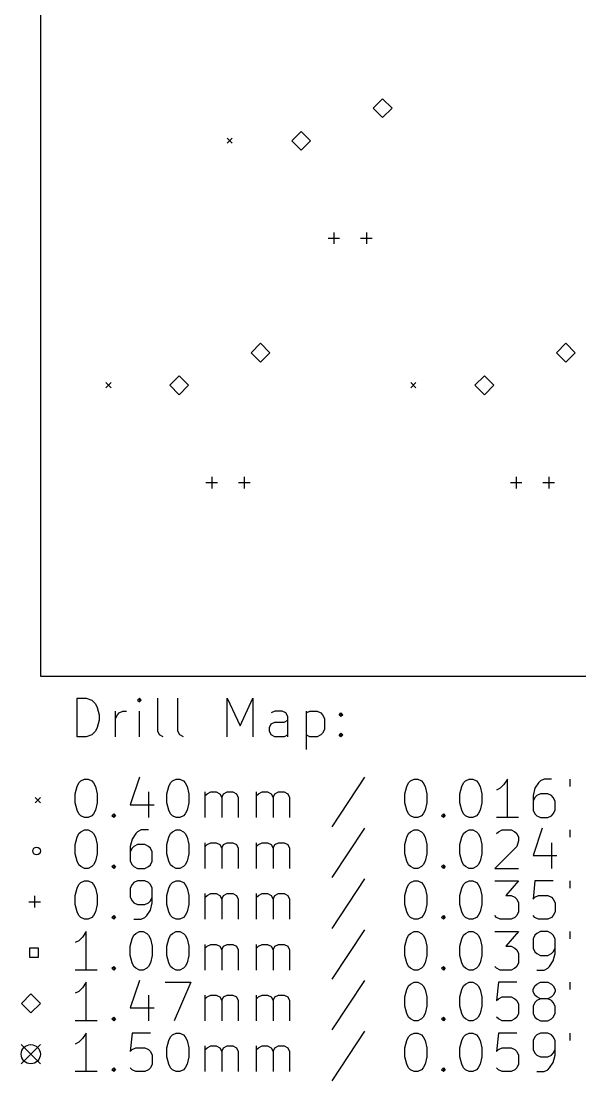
# Model space of a CAD drawing. Extents: x 76 to 405, y -247 to -77.
# Drawn here: x 75.9 to 119.5, y -246.1 to -163.6 of the extents above; entities that cross this region are included whole.
import ezdxf

# ---------------------------------------------------------------- set-up
doc = ezdxf.new("R2010")
doc.units = 0
doc.layers.add('BLACK', color=7, linetype='CONTINUOUS')

msp = doc.modelspace()

# ---------------------------------------------------------------- linework, layer by layer
at = {"layer": 'BLACK', "linetype": 'CONTINUOUS'}
for p, q in [((77.47, -214.63), (77.47, -77.47)), ((104.14, -169.604), (103.405, -170.339)), ((104.875, -170.339), (104.14, -169.604)), ((103.405, -170.339), (104.14, -171.074)), ((104.14, -171.074), (104.875, -170.339)), ((97.79, -172.144), (97.055, -172.879)), ((98.525, -172.879), (97.79, -172.144)), ((92.002, -172.672), (92.402, -173.072)), ((92.402, -172.672), (92.002, -173.072)), ((97.055, -172.879), (97.79, -173.614)), ((97.79, -173.614), (98.525, -172.879)), ((99.88, -180.467), (100.78, -180.467)), ((100.33, -180.017), (100.33, -180.917)), ((102.42, -180.467), (103.32, -180.467)), ((102.87, -180.017), (102.87, -180.917)), ((94.615, -188.654), (93.88, -189.389)), ((95.35, -189.389), (94.615, -188.654)), ((118.427, -188.654), (117.692, -189.389)), ((119.162, -189.389), (118.427, -188.654)), ((93.88, -189.389), (94.615, -190.124)), ((94.615, -190.124), (95.35, -189.389)), ((117.692, -189.389), (118.427, -190.124)), ((118.427, -190.124), (119.162, -189.389)), ((88.265, -191.194), (87.53, -191.929)), ((89, -191.929), (88.265, -191.194)), ((112.078, -191.194), (111.343, -191.929)), ((112.812, -191.929), (112.078, -191.194)), ((82.5532, -191.722), (82.9532, -192.122)), ((82.9532, -191.722), (82.5532, -192.122)), ((87.53, -191.929), (88.265, -192.664)), ((88.265, -192.664), (89, -191.929)), ((106.328, -191.722), (106.728, -192.122)), ((106.728, -191.722), (106.328, -192.122)), ((111.343, -191.929), (112.078, -192.664)), ((112.078, -192.664), (112.812, -191.929)), ((90.355, -199.517), (91.255, -199.517)), ((90.805, -199.067), (90.805, -199.967)), ((92.895, -199.517), (93.795, -199.517)), ((93.345, -199.067), (93.345, -199.967)), ((114.104, -199.517), (115.004, -199.517)), ((114.554, -199.067), (114.554, -199.967)), ((116.644, -199.517), (117.544, -199.517)), ((117.094, -199.067), (117.094, -199.967)), ((405.13, -214.63), (77.47, -214.63)), ((80.3093, -219.312), (80.3093, -216.312)), ((80.3093, -216.312), (81.0236, -216.312)), ((81.0236, -216.312), (81.4521, -216.455)), ((85.1664, -216.312), (85.0236, -216.455)), ((85.3093, -216.455), (85.1664, -216.312)), ((85.1664, -216.312), (85.1664, -216.598)), ((86.595, -218.884), (86.595, -216.312)), ((88.1664, -218.884), (88.1664, -216.312)), ((92.0236, -219.312), (92.0236, -216.312)), ((92.0236, -216.312), (93.0236, -218.455)), ((93.0236, -218.455), (94.0236, -216.312)), ((94.0236, -216.312), (94.0236, -219.312)), ((81.4521, -216.455), (81.7379, -216.741)), ((81.7379, -216.741), (81.8807, -217.026)), ((81.8807, -217.026), (82.0236, -217.598)), ((85.0236, -216.455), (85.1664, -216.598)), ((85.1664, -216.598), (85.3093, -216.455)), ((82.0236, -217.598), (82.0236, -218.026)), ((83.3093, -219.312), (83.3093, -217.312)), ((83.3093, -217.884), (83.4521, -217.598)), ((83.4521, -217.598), (83.595, -217.455)), ((83.595, -217.455), (83.8807, -217.312)), ((83.8807, -217.312), (84.1664, -217.312)), ((85.1664, -219.312), (85.1664, -217.312)), ((95.7379, -217.312), (95.4521, -217.455)), ((96.3093, -217.312), (95.7379, -217.312)), ((96.595, -217.455), (96.3093, -217.312)), ((96.7379, -217.741), (96.595, -217.455)), ((96.7379, -219.312), (96.7379, -217.741)), ((98.1664, -217.312), (98.1664, -220.312)), ((98.1664, -217.455), (98.4521, -217.312)), ((98.4521, -217.312), (99.0236, -217.312)), ((99.0236, -217.312), (99.3093, -217.455)), ((99.3093, -217.455), (99.4521, -217.598)), ((99.4521, -217.598), (99.595, -217.884)), ((99.595, -217.884), (99.595, -218.741)), ((100.738, -217.598), (100.881, -217.455)), ((100.881, -217.741), (100.738, -217.598)), ((100.881, -217.455), (101.024, -217.598)), ((100.881, -217.455), (100.881, -217.741)), ((101.024, -217.598), (100.881, -217.741)), ((81.8807, -218.598), (81.7379, -218.884)), ((82.0236, -218.026), (81.8807, -218.598)), ((95.3093, -218.598), (95.4521, -218.312)), ((95.3093, -218.884), (95.3093, -218.598)), ((95.4521, -218.312), (95.7379, -218.169)), ((95.7379, -218.169), (96.4521, -218.169)), ((96.4521, -218.169), (96.7379, -218.026)), ((99.595, -218.741), (99.4521, -219.026)), ((81.0236, -219.312), (80.3093, -219.312)), ((81.4521, -219.169), (81.0236, -219.312)), ((81.7379, -218.884), (81.4521, -219.169)), ((86.7379, -219.169), (86.595, -218.884)), ((87.0236, -219.312), (86.7379, -219.169)), ((88.3093, -219.169), (88.1664, -218.884)), ((88.595, -219.312), (88.3093, -219.169)), ((95.4521, -219.169), (95.3093, -218.884)), ((95.7379, -219.312), (95.4521, -219.169)), ((96.4521, -219.312), (95.7379, -219.312)), ((96.7379, -219.169), (96.4521, -219.312)), ((98.4521, -219.312), (98.1664, -219.169)), ((99.0236, -219.312), (98.4521, -219.312)), ((99.3093, -219.169), (99.0236, -219.312)), ((99.4521, -219.026), (99.3093, -219.169)), ((100.738, -219.169), (100.881, -219.026)), ((100.881, -219.312), (100.738, -219.169)), ((100.881, -219.026), (101.024, -219.169)), ((100.881, -219.026), (100.881, -219.312)), ((101.024, -219.169), (100.881, -219.312)), ((80.3093, -223.184), (80.4521, -222.898)), ((80.4521, -222.898), (80.595, -222.755)), ((80.595, -222.755), (80.8807, -222.612)), ((80.8807, -222.612), (81.1664, -222.612)), ((81.1664, -222.612), (81.4521, -222.755)), ((81.4521, -222.755), (81.595, -222.898)), ((81.595, -222.898), (81.7379, -223.184)), ((85.1664, -222.469), (84.4521, -224.612)), ((87.4521, -223.184), (87.595, -222.898)), ((87.595, -222.898), (87.7379, -222.755)), ((87.7379, -222.755), (88.0236, -222.612)), ((88.0236, -222.612), (88.3093, -222.612)), ((88.3093, -222.612), (88.595, -222.755)), ((88.595, -222.755), (88.7379, -222.898)), ((88.7379, -222.898), (88.8807, -223.184)), ((102.738, -222.469), (100.166, -226.326)), ((106.024, -223.184), (106.166, -222.898)), ((106.166, -222.898), (106.309, -222.755)), ((106.309, -222.755), (106.595, -222.612)), ((106.595, -222.612), (106.881, -222.612)), ((106.881, -222.612), (107.166, -222.755)), ((107.166, -222.755), (107.309, -222.898)), ((107.309, -222.898), (107.452, -223.184)), ((110.309, -223.184), (110.452, -222.898)), ((110.452, -222.898), (110.595, -222.755)), ((110.595, -222.755), (110.881, -222.612)), ((110.881, -222.612), (111.166, -222.612)), ((111.166, -222.612), (111.452, -222.755)), ((111.452, -222.755), (111.595, -222.898)), ((111.595, -222.898), (111.738, -223.184)), ((113.881, -222.612), (113.595, -223.041)), ((113.881, -225.612), (113.881, -222.612)), ((116.309, -222.898), (116.024, -223.326)), ((116.452, -222.755), (116.309, -222.898)), ((116.738, -222.612), (116.452, -222.755)), ((117.309, -222.612), (116.738, -222.612)), ((118.738, -222.612), (118.738, -223.184)), ((80.1664, -223.755), (80.3093, -223.184)), ((80.1664, -224.469), (80.1664, -223.755)), ((81.7379, -223.184), (81.8807, -223.755)), ((81.8807, -223.755), (81.8807, -224.469)), ((85.8807, -223.612), (85.8807, -225.612)), ((87.3093, -223.755), (87.4521, -223.184)), ((87.3093, -224.469), (87.3093, -223.755)), ((88.8807, -223.184), (89.0236, -223.755)), ((89.0236, -223.755), (89.0236, -224.469)), ((90.3093, -225.612), (90.3093, -223.612)), ((90.3093, -223.898), (90.4521, -223.755)), ((90.4521, -223.755), (90.7379, -223.612)), ((90.7379, -223.612), (91.1664, -223.612)), ((91.1664, -223.612), (91.4521, -223.755)), ((91.4521, -223.755), (91.595, -224.041)), ((91.595, -224.041), (91.7379, -223.755)), ((91.7379, -223.755), (92.0236, -223.612)), ((92.0236, -223.612), (92.4521, -223.612)), ((92.4521, -223.612), (92.7379, -223.755)), ((92.7379, -223.755), (92.8807, -224.041)), ((94.3093, -225.612), (94.3093, -223.612)), ((94.3093, -223.898), (94.4521, -223.755)), ((94.4521, -223.755), (94.7379, -223.612)), ((94.7379, -223.612), (95.1664, -223.612)), ((95.1664, -223.612), (95.4521, -223.755)), ((95.4521, -223.755), (95.595, -224.041)), ((95.595, -224.041), (95.7379, -223.755)), ((95.7379, -223.755), (96.0236, -223.612)), ((96.0236, -223.612), (96.4521, -223.612)), ((96.4521, -223.612), (96.7379, -223.755)), ((96.7379, -223.755), (96.8807, -224.041)), ((105.881, -223.755), (106.024, -223.184)), ((105.881, -224.469), (105.881, -223.755)), ((107.452, -223.184), (107.595, -223.755)), ((107.595, -223.755), (107.595, -224.469)), ((110.166, -223.755), (110.309, -223.184)), ((110.166, -224.469), (110.166, -223.755)), ((111.738, -223.184), (111.881, -223.755)), ((111.881, -223.755), (111.881, -224.469)), ((113.309, -223.326), (113.024, -223.469)), ((113.595, -223.041), (113.309, -223.326)), ((116.024, -223.326), (115.881, -223.898)), ((116.452, -223.755), (116.166, -223.898)), ((117.024, -223.755), (116.452, -223.755)), ((117.309, -223.898), (117.024, -223.755)), ((77.045, -224.055), (77.445, -224.455)), ((77.445, -224.055), (77.045, -224.455)), ((80.3093, -225.041), (80.1664, -224.469)), ((81.8807, -224.469), (81.7379, -225.041)), ((87.4521, -225.041), (87.3093, -224.469)), ((89.0236, -224.469), (88.8807, -225.041)), ((91.595, -224.041), (91.595, -225.612)), ((92.8807, -224.041), (92.8807, -225.612)), ((95.595, -224.041), (95.595, -225.612)), ((96.8807, -224.041), (96.8807, -225.612)), ((106.024, -225.041), (105.881, -224.469)), ((107.595, -224.469), (107.452, -225.041)), ((110.309, -225.041), (110.166, -224.469)), ((111.881, -224.469), (111.738, -225.041)), ((115.881, -223.898), (115.881, -225.041)), ((116.024, -224.041), (115.881, -224.326)), ((116.166, -223.898), (116.024, -224.041)), ((117.452, -224.041), (117.309, -223.898)), ((117.595, -224.326), (117.452, -224.041)), ((117.595, -225.041), (117.595, -224.326)), ((80.4521, -225.326), (80.3093, -225.041)), ((80.595, -225.469), (80.4521, -225.326)), ((81.595, -225.326), (81.4521, -225.469)), ((81.7379, -225.041), (81.595, -225.326)), ((83.0236, -225.469), (83.1664, -225.326)), ((83.1664, -225.326), (83.3093, -225.469)), ((83.1664, -225.326), (83.1664, -225.612)), ((84.4521, -224.612), (86.3093, -224.612)), ((87.595, -225.326), (87.4521, -225.041)), ((87.7379, -225.469), (87.595, -225.326)), ((88.7379, -225.326), (88.595, -225.469)), ((88.8807, -225.041), (88.7379, -225.326)), ((106.166, -225.326), (106.024, -225.041)), ((106.309, -225.469), (106.166, -225.326)), ((107.309, -225.326), (107.166, -225.469)), ((107.452, -225.041), (107.309, -225.326)), ((108.738, -225.469), (108.881, -225.326)), ((108.881, -225.326), (109.024, -225.469)), ((108.881, -225.326), (108.881, -225.612)), ((110.452, -225.326), (110.309, -225.041)), ((110.595, -225.469), (110.452, -225.326)), ((111.595, -225.326), (111.452, -225.469)), ((111.738, -225.041), (111.595, -225.326)), ((115.881, -225.041), (116.024, -225.326)), ((116.024, -225.326), (116.166, -225.469)), ((117.309, -225.469), (117.452, -225.326)), ((117.452, -225.326), (117.595, -225.041)), ((80.8807, -225.612), (80.595, -225.469)), ((81.1664, -225.612), (80.8807, -225.612)), ((81.4521, -225.469), (81.1664, -225.612)), ((83.1664, -225.612), (83.0236, -225.469)), ((83.3093, -225.469), (83.1664, -225.612)), ((88.0236, -225.612), (87.7379, -225.469)), ((88.3093, -225.612), (88.0236, -225.612)), ((88.595, -225.469), (88.3093, -225.612)), ((106.595, -225.612), (106.309, -225.469)), ((106.881, -225.612), (106.595, -225.612)), ((107.166, -225.469), (106.881, -225.612)), ((108.881, -225.612), (108.738, -225.469)), ((109.024, -225.469), (108.881, -225.612)), ((110.881, -225.612), (110.595, -225.469)), ((111.166, -225.612), (110.881, -225.612)), ((111.452, -225.469), (111.166, -225.612)), ((114.738, -225.612), (113.024, -225.612)), ((116.166, -225.469), (116.452, -225.612)), ((116.452, -225.612), (117.024, -225.612)), ((117.024, -225.612), (117.309, -225.469)), ((80.3093, -227.144), (80.4521, -226.858)), ((80.4521, -226.858), (80.595, -226.715)), ((80.595, -226.715), (80.8807, -226.572)), ((80.8807, -226.572), (81.1664, -226.572)), ((81.1664, -226.572), (81.4521, -226.715)), ((81.4521, -226.715), (81.595, -226.858)), ((81.595, -226.858), (81.7379, -227.144)), ((84.8807, -226.858), (84.595, -227.286)), ((85.0236, -226.715), (84.8807, -226.858)), ((85.3093, -226.572), (85.0236, -226.715)), ((85.8807, -226.572), (85.3093, -226.572)), ((87.4521, -227.144), (87.595, -226.858)), ((87.595, -226.858), (87.7379, -226.715)), ((87.7379, -226.715), (88.0236, -226.572)), ((88.0236, -226.572), (88.3093, -226.572)), ((88.3093, -226.572), (88.595, -226.715)), ((88.595, -226.715), (88.7379, -226.858)), ((88.7379, -226.858), (88.8807, -227.144)), ((102.738, -226.429), (100.166, -230.286)), ((106.024, -227.144), (106.166, -226.858)), ((106.166, -226.858), (106.309, -226.715)), ((106.309, -226.715), (106.595, -226.572)), ((106.595, -226.572), (106.881, -226.572)), ((106.881, -226.572), (107.166, -226.715)), ((107.166, -226.715), (107.309, -226.858)), ((107.309, -226.858), (107.452, -227.144)), ((110.309, -227.144), (110.452, -226.858)), ((110.452, -226.858), (110.595, -226.715)), ((110.595, -226.715), (110.881, -226.572)), ((110.881, -226.572), (111.166, -226.572)), ((111.166, -226.572), (111.452, -226.715)), ((111.452, -226.715), (111.595, -226.858)), ((111.595, -226.858), (111.738, -227.144)), ((113.024, -226.858), (113.166, -226.715)), ((113.166, -226.715), (113.452, -226.572)), ((113.452, -226.572), (114.166, -226.572)), ((114.166, -226.572), (114.452, -226.715)), ((114.452, -226.715), (114.595, -226.858)), ((114.595, -226.858), (114.738, -227.144)), ((116.595, -226.429), (115.881, -228.572)), ((118.738, -226.572), (118.738, -227.144)), ((80.1664, -227.715), (80.3093, -227.144)), ((80.1664, -228.429), (80.1664, -227.715)), ((81.7379, -227.144), (81.8807, -227.715)), ((81.8807, -227.715), (81.8807, -228.429)), ((84.595, -227.286), (84.4521, -227.858)), ((84.4521, -227.858), (84.4521, -229.001)), ((84.7379, -227.858), (84.595, -228.001)), ((85.0236, -227.715), (84.7379, -227.858)), ((85.595, -227.715), (85.0236, -227.715)), ((85.8807, -227.858), (85.595, -227.715)), ((86.0236, -228.001), (85.8807, -227.858)), ((87.3093, -227.715), (87.4521, -227.144)), ((87.3093, -228.429), (87.3093, -227.715)), ((88.8807, -227.144), (89.0236, -227.715)), ((89.0236, -227.715), (89.0236, -228.429)), ((90.3093, -229.572), (90.3093, -227.572)), ((90.3093, -227.858), (90.4521, -227.715)), ((90.4521, -227.715), (90.7379, -227.572)), ((90.7379, -227.572), (91.1664, -227.572)), ((91.1664, -227.572), (91.4521, -227.715)), ((91.4521, -227.715), (91.595, -228.001)), ((91.595, -228.001), (91.7379, -227.715)), ((91.7379, -227.715), (92.0236, -227.572)), ((92.0236, -227.572), (92.4521, -227.572)), ((92.4521, -227.572), (92.7379, -227.715)), ((92.7379, -227.715), (92.8807, -228.001)), ((94.3093, -229.572), (94.3093, -227.572)), ((94.3093, -227.858), (94.4521, -227.715)), ((94.4521, -227.715), (94.7379, -227.572)), ((94.7379, -227.572), (95.1664, -227.572)), ((95.1664, -227.572), (95.4521, -227.715)), ((95.4521, -227.715), (95.595, -228.001)), ((95.595, -228.001), (95.7379, -227.715)), ((95.7379, -227.715), (96.0236, -227.572)), ((96.0236, -227.572), (96.4521, -227.572)), ((96.4521, -227.572), (96.7379, -227.715)), ((96.7379, -227.715), (96.8807, -228.001)), ((105.881, -227.715), (106.024, -227.144)), ((105.881, -228.429), (105.881, -227.715)), ((107.452, -227.144), (107.595, -227.715)), ((107.595, -227.715), (107.595, -228.429)), ((110.166, -227.715), (110.309, -227.144)), ((110.166, -228.429), (110.166, -227.715)), ((111.738, -227.144), (111.881, -227.715)), ((111.881, -227.715), (111.881, -228.429)), ((114.595, -227.858), (112.881, -229.572)), ((114.738, -227.429), (114.595, -227.858)), ((114.738, -227.144), (114.738, -227.429)), ((117.309, -227.572), (117.309, -229.572)), ((80.3093, -229.001), (80.1664, -228.429)), ((81.8807, -228.429), (81.7379, -229.001)), ((84.595, -228.001), (84.4521, -228.286)), ((86.1664, -228.286), (86.0236, -228.001)), ((86.1664, -229.001), (86.1664, -228.286)), ((87.4521, -229.001), (87.3093, -228.429)), ((89.0236, -228.429), (88.8807, -229.001)), ((91.595, -228.001), (91.595, -229.572)), ((92.8807, -228.001), (92.8807, -229.572)), ((95.595, -228.001), (95.595, -229.572)), ((96.8807, -228.001), (96.8807, -229.572)), ((106.024, -229.001), (105.881, -228.429)), ((107.595, -228.429), (107.452, -229.001)), ((110.309, -229.001), (110.166, -228.429)), ((111.881, -228.429), (111.738, -229.001)), ((115.881, -228.572), (117.738, -228.572)), ((80.4521, -229.286), (80.3093, -229.001)), ((80.595, -229.429), (80.4521, -229.286)), ((80.8807, -229.572), (80.595, -229.429)), ((81.4521, -229.429), (81.1664, -229.572)), ((81.595, -229.286), (81.4521, -229.429)), ((81.7379, -229.001), (81.595, -229.286)), ((83.0236, -229.429), (83.1664, -229.286)), ((83.1664, -229.572), (83.0236, -229.429)), ((83.1664, -229.286), (83.3093, -229.429)), ((83.1664, -229.286), (83.1664, -229.572)), ((83.3093, -229.429), (83.1664, -229.572)), ((84.4521, -229.001), (84.595, -229.286)), ((84.595, -229.286), (84.7379, -229.429)), ((84.7379, -229.429), (85.0236, -229.572)), ((85.595, -229.572), (85.8807, -229.429)), ((85.8807, -229.429), (86.0236, -229.286)), ((86.0236, -229.286), (86.1664, -229.001)), ((87.595, -229.286), (87.4521, -229.001)), ((87.7379, -229.429), (87.595, -229.286)), ((88.0236, -229.572), (87.7379, -229.429)), ((88.595, -229.429), (88.3093, -229.572)), ((88.7379, -229.286), (88.595, -229.429)), ((88.8807, -229.001), (88.7379, -229.286)), ((106.166, -229.286), (106.024, -229.001)), ((106.309, -229.429), (106.166, -229.286)), ((106.595, -229.572), (106.309, -229.429)), ((107.166, -229.429), (106.881, -229.572)), ((107.309, -229.286), (107.166, -229.429)), ((107.452, -229.001), (107.309, -229.286)), ((108.738, -229.429), (108.881, -229.286)), ((108.881, -229.572), (108.738, -229.429)), ((108.881, -229.286), (109.024, -229.429)), ((108.881, -229.286), (108.881, -229.572)), ((109.024, -229.429), (108.881, -229.572)), ((110.452, -229.286), (110.309, -229.001)), ((110.595, -229.429), (110.452, -229.286)), ((110.881, -229.572), (110.595, -229.429)), ((111.452, -229.429), (111.166, -229.572)), ((111.595, -229.286), (111.452, -229.429)), ((111.738, -229.001), (111.595, -229.286)), ((81.1664, -229.572), (80.8807, -229.572)), ((85.0236, -229.572), (85.595, -229.572)), ((88.3093, -229.572), (88.0236, -229.572)), ((106.881, -229.572), (106.595, -229.572)), ((111.166, -229.572), (110.881, -229.572)), ((112.881, -229.572), (114.738, -229.572)), ((80.1664, -231.675), (80.3093, -231.104)), ((80.3093, -231.104), (80.4521, -230.818)), ((80.4521, -230.818), (80.595, -230.675)), ((80.595, -230.675), (80.8807, -230.532)), ((80.8807, -230.532), (81.1664, -230.532)), ((81.1664, -230.532), (81.4521, -230.675)), ((81.4521, -230.675), (81.595, -230.818)), ((81.595, -230.818), (81.7379, -231.104)), ((81.7379, -231.104), (81.8807, -231.675)), ((84.595, -230.818), (84.4521, -231.104)), ((84.4521, -231.104), (84.4521, -231.818)), ((84.7379, -230.675), (84.595, -230.818)), ((85.0236, -230.532), (84.7379, -230.675)), ((85.595, -230.532), (85.0236, -230.532)), ((85.8807, -230.675), (85.595, -230.532)), ((86.0236, -230.818), (85.8807, -230.675)), ((86.1664, -231.104), (86.0236, -230.818)), ((86.1664, -232.246), (86.1664, -231.104)), ((87.3093, -231.675), (87.4521, -231.104)), ((87.4521, -231.104), (87.595, -230.818)), ((87.595, -230.818), (87.7379, -230.675)), ((87.7379, -230.675), (88.0236, -230.532)), ((88.0236, -230.532), (88.3093, -230.532)), ((88.3093, -230.532), (88.595, -230.675)), ((88.595, -230.675), (88.7379, -230.818)), ((88.7379, -230.818), (88.8807, -231.104)), ((88.8807, -231.104), (89.0236, -231.675)), ((102.738, -230.389), (100.166, -234.246)), ((105.881, -231.675), (106.024, -231.104)), ((106.024, -231.104), (106.166, -230.818)), ((106.166, -230.818), (106.309, -230.675)), ((106.309, -230.675), (106.595, -230.532)), ((106.595, -230.532), (106.881, -230.532)), ((106.881, -230.532), (107.166, -230.675)), ((107.166, -230.675), (107.309, -230.818)), ((107.309, -230.818), (107.452, -231.104)), ((107.452, -231.104), (107.595, -231.675)), ((110.166, -231.675), (110.309, -231.104)), ((110.309, -231.104), (110.452, -230.818)), ((110.452, -230.818), (110.595, -230.675)), ((110.595, -230.675), (110.881, -230.532)), ((110.881, -230.532), (111.166, -230.532)), ((111.166, -230.532), (111.452, -230.675)), ((111.452, -230.675), (111.595, -230.818)), ((111.595, -230.818), (111.738, -231.104)), ((111.738, -231.104), (111.881, -231.675)), ((112.881, -230.532), (114.738, -230.532)), ((114.738, -230.532), (113.738, -231.675)), ((116.024, -230.532), (115.881, -231.961)), ((117.452, -230.532), (116.024, -230.532)), ((118.738, -230.532), (118.738, -231.104)), ((76.995, -231.725), (76.995, -232.625)), ((80.1664, -232.389), (80.1664, -231.675)), ((81.8807, -231.675), (81.8807, -232.389)), ((84.4521, -231.818), (84.595, -232.104)), ((86.0236, -232.104), (86.1664, -231.818)), ((87.3093, -232.389), (87.3093, -231.675)), ((89.0236, -231.675), (89.0236, -232.389)), ((90.3093, -233.532), (90.3093, -231.532)), ((90.3093, -231.818), (90.4521, -231.675)), ((90.4521, -231.675), (90.7379, -231.532)), ((90.7379, -231.532), (91.1664, -231.532)), ((91.1664, -231.532), (91.4521, -231.675)), ((91.4521, -231.675), (91.595, -231.961)), ((91.595, -231.961), (91.7379, -231.675)), ((91.595, -231.961), (91.595, -233.532)), ((91.7379, -231.675), (92.0236, -231.532)), ((92.0236, -231.532), (92.4521, -231.532)), ((92.4521, -231.532), (92.7379, -231.675)), ((92.7379, -231.675), (92.8807, -231.961)), ((92.8807, -231.961), (92.8807, -233.532)), ((94.3093, -233.532), (94.3093, -231.532)), ((94.3093, -231.818), (94.4521, -231.675)), ((94.4521, -231.675), (94.7379, -231.532)), ((94.7379, -231.532), (95.1664, -231.532)), ((95.1664, -231.532), (95.4521, -231.675)), ((95.4521, -231.675), (95.595, -231.961)), ((95.595, -231.961), (95.7379, -231.675)), ((95.595, -231.961), (95.595, -233.532)), ((95.7379, -231.675), (96.0236, -231.532)), ((96.0236, -231.532), (96.4521, -231.532)), ((96.4521, -231.532), (96.7379, -231.675)), ((96.7379, -231.675), (96.8807, -231.961)), ((96.8807, -231.961), (96.8807, -233.532)), ((105.881, -232.389), (105.881, -231.675)), ((107.595, -231.675), (107.595, -232.389)), ((110.166, -232.389), (110.166, -231.675)), ((111.881, -231.675), (111.881, -232.389)), ((113.738, -231.675), (114.166, -231.675)), ((114.166, -231.675), (114.452, -231.818)), ((114.452, -231.818), (114.595, -231.961)), ((114.595, -231.961), (114.738, -232.246)), ((115.881, -231.961), (116.024, -231.818)), ((116.024, -231.818), (116.309, -231.675)), ((116.309, -231.675), (117.024, -231.675)), ((117.024, -231.675), (117.309, -231.818)), ((117.309, -231.818), (117.452, -231.961)), ((117.452, -231.961), (117.595, -232.246)), ((76.545, -232.175), (77.445, -232.175)), ((80.3093, -232.961), (80.1664, -232.389)), ((81.8807, -232.389), (81.7379, -232.961)), ((84.595, -232.104), (84.7379, -232.246)), ((84.7379, -232.246), (85.0236, -232.389)), ((85.0236, -232.389), (85.595, -232.389)), ((85.595, -232.389), (85.8807, -232.246)), ((85.7379, -233.246), (86.0236, -232.818)), ((85.8807, -232.246), (86.0236, -232.104)), ((86.0236, -232.818), (86.1664, -232.246)), ((87.4521, -232.961), (87.3093, -232.389)), ((89.0236, -232.389), (88.8807, -232.961)), ((106.024, -232.961), (105.881, -232.389)), ((107.595, -232.389), (107.452, -232.961)), ((110.309, -232.961), (110.166, -232.389)), ((111.881, -232.389), (111.738, -232.961)), ((114.738, -232.246), (114.738, -232.961)), ((117.595, -232.246), (117.595, -232.961)), ((80.4521, -233.246), (80.3093, -232.961)), ((80.595, -233.389), (80.4521, -233.246)), ((80.8807, -233.532), (80.595, -233.389)), ((81.1664, -233.532), (80.8807, -233.532)), ((81.4521, -233.389), (81.1664, -233.532)), ((81.595, -233.246), (81.4521, -233.389)), ((81.7379, -232.961), (81.595, -233.246)), ((83.0236, -233.389), (83.1664, -233.246)), ((83.1664, -233.532), (83.0236, -233.389)), ((83.1664, -233.246), (83.3093, -233.389)), ((83.1664, -233.246), (83.1664, -233.532)), ((83.3093, -233.389), (83.1664, -233.532)), ((84.7379, -233.532), (85.3093, -233.532)), ((85.3093, -233.532), (85.595, -233.389)), ((85.595, -233.389), (85.7379, -233.246)), ((87.595, -233.246), (87.4521, -232.961)), ((87.7379, -233.389), (87.595, -233.246)), ((88.0236, -233.532), (87.7379, -233.389)), ((88.3093, -233.532), (88.0236, -233.532)), ((88.595, -233.389), (88.3093, -233.532)), ((88.7379, -233.246), (88.595, -233.389)), ((88.8807, -232.961), (88.7379, -233.246)), ((106.166, -233.246), (106.024, -232.961)), ((106.309, -233.389), (106.166, -233.246)), ((106.595, -233.532), (106.309, -233.389)), ((106.881, -233.532), (106.595, -233.532)), ((107.166, -233.389), (106.881, -233.532)), ((107.309, -233.246), (107.166, -233.389)), ((107.452, -232.961), (107.309, -233.246)), ((108.738, -233.389), (108.881, -233.246)), ((108.881, -233.532), (108.738, -233.389)), ((108.881, -233.246), (109.024, -233.389)), ((108.881, -233.246), (108.881, -233.532)), ((109.024, -233.389), (108.881, -233.532)), ((110.452, -233.246), (110.309, -232.961)), ((110.595, -233.389), (110.452, -233.246)), ((110.881, -233.532), (110.595, -233.389)), ((111.166, -233.532), (110.881, -233.532)), ((111.452, -233.389), (111.166, -233.532)), ((111.595, -233.246), (111.452, -233.389)), ((111.738, -232.961), (111.595, -233.246)), ((113.024, -233.389), (112.881, -233.246)), ((113.309, -233.532), (113.024, -233.389)), ((114.166, -233.532), (113.309, -233.532)), ((114.452, -233.389), (114.166, -233.532)), ((114.595, -233.246), (114.452, -233.389)), ((114.738, -232.961), (114.595, -233.246)), ((116.024, -233.389), (115.881, -233.246)), ((116.309, -233.532), (116.024, -233.389)), ((117.024, -233.532), (116.309, -233.532)), ((117.309, -233.389), (117.024, -233.532)), ((117.452, -233.246), (117.309, -233.389)), ((117.595, -232.961), (117.452, -233.246)), ((81.0236, -234.492), (80.7379, -234.921)), ((81.0236, -237.492), (81.0236, -234.492)), ((84.8807, -234.635), (85.1664, -234.492)), ((85.1664, -234.492), (85.4521, -234.492)), ((85.4521, -234.492), (85.7379, -234.635)), ((87.7379, -234.635), (88.0236, -234.492)), ((88.0236, -234.492), (88.3093, -234.492)), ((88.3093, -234.492), (88.595, -234.635)), ((102.738, -234.349), (100.166, -238.206)), ((106.309, -234.635), (106.595, -234.492)), ((106.595, -234.492), (106.881, -234.492)), ((106.881, -234.492), (107.166, -234.635)), ((110.595, -234.635), (110.881, -234.492)), ((110.881, -234.492), (111.166, -234.492)), ((111.166, -234.492), (111.452, -234.635)), ((112.881, -234.492), (114.738, -234.492)), ((114.738, -234.492), (113.738, -235.635)), ((116.452, -234.492), (116.166, -234.635)), ((117.024, -234.492), (116.452, -234.492)), ((117.309, -234.635), (117.024, -234.492)), ((118.738, -234.492), (118.738, -235.064)), ((80.4521, -235.206), (80.1664, -235.349)), ((80.7379, -234.921), (80.4521, -235.206)), ((84.4521, -235.635), (84.595, -235.064)), ((84.595, -235.064), (84.7379, -234.778)), ((84.7379, -234.778), (84.8807, -234.635)), ((85.7379, -234.635), (85.8807, -234.778)), ((85.8807, -234.778), (86.0236, -235.064)), ((86.0236, -235.064), (86.1664, -235.635)), ((87.3093, -235.635), (87.4521, -235.064)), ((87.4521, -235.064), (87.595, -234.778)), ((87.595, -234.778), (87.7379, -234.635)), ((88.595, -234.635), (88.7379, -234.778)), ((88.7379, -234.778), (88.8807, -235.064)), ((88.8807, -235.064), (89.0236, -235.635)), ((105.881, -235.635), (106.024, -235.064)), ((106.024, -235.064), (106.166, -234.778)), ((106.166, -234.778), (106.309, -234.635)), ((107.166, -234.635), (107.309, -234.778)), ((107.309, -234.778), (107.452, -235.064)), ((107.452, -235.064), (107.595, -235.635)), ((110.166, -235.635), (110.309, -235.064)), ((110.309, -235.064), (110.452, -234.778)), ((110.452, -234.778), (110.595, -234.635)), ((111.452, -234.635), (111.595, -234.778)), ((111.595, -234.778), (111.738, -235.064)), ((111.738, -235.064), (111.881, -235.635)), ((116.024, -234.778), (115.881, -235.064)), ((115.881, -235.064), (115.881, -235.778)), ((116.166, -234.635), (116.024, -234.778)), ((117.452, -234.778), (117.309, -234.635)), ((117.595, -235.064), (117.452, -234.778)), ((117.595, -236.206), (117.595, -235.064)), ((77.2986, -235.781), (76.5914, -235.781)), ((76.5914, -235.781), (76.5914, -236.489)), ((77.2986, -236.489), (77.2986, -235.781)), ((84.4521, -236.349), (84.4521, -235.635)), ((86.1664, -235.635), (86.1664, -236.349)), ((87.3093, -236.349), (87.3093, -235.635)), ((89.0236, -235.635), (89.0236, -236.349)), ((90.3093, -237.492), (90.3093, -235.492)), ((90.3093, -235.778), (90.4521, -235.635)), ((90.4521, -235.635), (90.7379, -235.492)), ((90.7379, -235.492), (91.1664, -235.492)), ((91.1664, -235.492), (91.4521, -235.635)), ((91.4521, -235.635), (91.595, -235.921)), ((91.595, -235.921), (91.7379, -235.635)), ((91.595, -235.921), (91.595, -237.492)), ((91.7379, -235.635), (92.0236, -235.492)), ((92.0236, -235.492), (92.4521, -235.492)), ((92.4521, -235.492), (92.7379, -235.635)), ((92.7379, -235.635), (92.8807, -235.921)), ((92.8807, -235.921), (92.8807, -237.492)), ((94.3093, -237.492), (94.3093, -235.492)), ((94.3093, -235.778), (94.4521, -235.635)), ((94.4521, -235.635), (94.7379, -235.492)), ((94.7379, -235.492), (95.1664, -235.492)), ((95.1664, -235.492), (95.4521, -235.635)), ((95.4521, -235.635), (95.595, -235.921)), ((95.595, -235.921), (95.7379, -235.635)), ((95.595, -235.921), (95.595, -237.492)), ((95.7379, -235.635), (96.0236, -235.492)), ((96.0236, -235.492), (96.4521, -235.492)), ((96.4521, -235.492), (96.7379, -235.635)), ((96.7379, -235.635), (96.8807, -235.921)), ((96.8807, -235.921), (96.8807, -237.492)), ((105.881, -236.349), (105.881, -235.635)), ((107.595, -235.635), (107.595, -236.349)), ((110.166, -236.349), (110.166, -235.635)), ((111.881, -235.635), (111.881, -236.349)), ((113.738, -235.635), (114.166, -235.635)), ((114.166, -235.635), (114.452, -235.778)), ((114.452, -235.778), (114.595, -235.921)), ((114.595, -235.921), (114.738, -236.206)), ((115.881, -235.778), (116.024, -236.064)), ((116.024, -236.064), (116.166, -236.206)), ((117.309, -236.206), (117.452, -236.064)), ((117.452, -236.064), (117.595, -235.778)), ((76.5914, -236.489), (77.2986, -236.489)), ((84.595, -236.921), (84.4521, -236.349)), ((84.7379, -237.206), (84.595, -236.921)), ((86.0236, -236.921), (85.8807, -237.206)), ((86.1664, -236.349), (86.0236, -236.921)), ((87.4521, -236.921), (87.3093, -236.349)), ((87.595, -237.206), (87.4521, -236.921)), ((88.8807, -236.921), (88.7379, -237.206)), ((89.0236, -236.349), (88.8807, -236.921)), ((106.024, -236.921), (105.881, -236.349)), ((106.166, -237.206), (106.024, -236.921)), ((107.452, -236.921), (107.309, -237.206)), ((107.595, -236.349), (107.452, -236.921)), ((110.309, -236.921), (110.166, -236.349)), ((110.452, -237.206), (110.309, -236.921)), ((111.738, -236.921), (111.595, -237.206)), ((111.881, -236.349), (111.738, -236.921)), ((114.738, -236.921), (114.595, -237.206)), ((114.738, -236.206), (114.738, -236.921)), ((116.166, -236.206), (116.452, -236.349)), ((116.452, -236.349), (117.024, -236.349)), ((117.024, -236.349), (117.309, -236.206)), ((117.166, -237.206), (117.452, -236.778)), ((117.452, -236.778), (117.595, -236.206)), ((81.8807, -237.492), (80.1664, -237.492)), ((83.0236, -237.349), (83.1664, -237.206)), ((83.1664, -237.492), (83.0236, -237.349)), ((83.1664, -237.206), (83.3093, -237.349)), ((83.1664, -237.206), (83.1664, -237.492)), ((83.3093, -237.349), (83.1664, -237.492)), ((84.8807, -237.349), (84.7379, -237.206)), ((85.1664, -237.492), (84.8807, -237.349)), ((85.4521, -237.492), (85.1664, -237.492)), ((85.7379, -237.349), (85.4521, -237.492)), ((85.8807, -237.206), (85.7379, -237.349)), ((87.7379, -237.349), (87.595, -237.206)), ((88.0236, -237.492), (87.7379, -237.349)), ((88.3093, -237.492), (88.0236, -237.492)), ((88.595, -237.349), (88.3093, -237.492)), ((88.7379, -237.206), (88.595, -237.349)), ((106.309, -237.349), (106.166, -237.206)), ((106.595, -237.492), (106.309, -237.349)), ((106.881, -237.492), (106.595, -237.492)), ((107.166, -237.349), (106.881, -237.492)), ((107.309, -237.206), (107.166, -237.349)), ((108.738, -237.349), (108.881, -237.206)), ((108.881, -237.492), (108.738, -237.349)), ((108.881, -237.206), (109.024, -237.349)), ((108.881, -237.206), (108.881, -237.492)), ((109.024, -237.349), (108.881, -237.492)), ((110.595, -237.349), (110.452, -237.206)), ((110.881, -237.492), (110.595, -237.349)), ((111.166, -237.492), (110.881, -237.492)), ((111.452, -237.349), (111.166, -237.492)), ((111.595, -237.206), (111.452, -237.349)), ((113.024, -237.349), (112.881, -237.206)), ((113.309, -237.492), (113.024, -237.349)), ((114.166, -237.492), (113.309, -237.492)), ((114.452, -237.349), (114.166, -237.492)), ((114.595, -237.206), (114.452, -237.349)), ((116.166, -237.492), (116.738, -237.492)), ((116.738, -237.492), (117.024, -237.349)), ((117.024, -237.349), (117.166, -237.206)), ((81.0236, -238.452), (80.7379, -238.881)), ((81.0236, -241.452), (81.0236, -238.452)), ((85.1664, -238.309), (84.4521, -240.452)), ((87.1664, -238.452), (89.1664, -238.452)), ((89.1664, -238.452), (87.8807, -241.452)), ((102.738, -238.309), (100.166, -242.166)), ((106.166, -238.738), (106.309, -238.595)), ((106.309, -238.595), (106.595, -238.452)), ((106.595, -238.452), (106.881, -238.452)), ((106.881, -238.452), (107.166, -238.595)), ((107.166, -238.595), (107.309, -238.738)), ((110.452, -238.738), (110.595, -238.595)), ((110.595, -238.595), (110.881, -238.452)), ((110.881, -238.452), (111.166, -238.452)), ((111.166, -238.452), (111.452, -238.595)), ((111.452, -238.595), (111.595, -238.738)), ((113.166, -238.452), (113.024, -239.881)), ((114.595, -238.452), (113.166, -238.452)), ((116.024, -238.738), (116.166, -238.595)), ((116.166, -238.595), (116.452, -238.452)), ((116.452, -238.452), (117.024, -238.452)), ((117.024, -238.452), (117.309, -238.595)), ((117.309, -238.595), (117.452, -238.738)), ((118.738, -238.452), (118.738, -239.024)), ((76.71, -239.36), (75.975, -240.095)), ((77.445, -240.095), (76.71, -239.36)), ((80.4521, -239.166), (80.1664, -239.309)), ((80.7379, -238.881), (80.4521, -239.166)), ((105.881, -239.595), (106.024, -239.024)), ((106.024, -239.024), (106.166, -238.738)), ((107.309, -238.738), (107.452, -239.024)), ((107.452, -239.024), (107.595, -239.595)), ((110.166, -239.595), (110.309, -239.024)), ((110.309, -239.024), (110.452, -238.738)), ((111.595, -238.738), (111.738, -239.024)), ((111.738, -239.024), (111.881, -239.595)), ((115.881, -239.024), (116.024, -238.738)), ((115.881, -239.166), (115.881, -239.024)), ((116.024, -239.452), (115.881, -239.166)), ((117.452, -238.738), (117.595, -239.024)), ((117.595, -239.166), (117.452, -239.452)), ((117.595, -239.024), (117.595, -239.166)), ((75.975, -240.095), (76.71, -240.83)), ((76.71, -240.83), (77.445, -240.095)), ((85.8807, -239.452), (85.8807, -241.452)), ((90.3093, -241.452), (90.3093, -239.452)), ((90.3093, -239.738), (90.4521, -239.595)), ((90.4521, -239.595), (90.7379, -239.452)), ((90.7379, -239.452), (91.1664, -239.452)), ((91.1664, -239.452), (91.4521, -239.595)), ((91.4521, -239.595), (91.595, -239.881)), ((91.595, -239.881), (91.7379, -239.595)), ((91.595, -239.881), (91.595, -241.452)), ((91.7379, -239.595), (92.0236, -239.452)), ((92.0236, -239.452), (92.4521, -239.452)), ((92.4521, -239.452), (92.7379, -239.595)), ((92.7379, -239.595), (92.8807, -239.881)), ((92.8807, -239.881), (92.8807, -241.452)), ((94.3093, -241.452), (94.3093, -239.452)), ((94.3093, -239.738), (94.4521, -239.595)), ((94.4521, -239.595), (94.7379, -239.452)), ((94.7379, -239.452), (95.1664, -239.452)), ((95.1664, -239.452), (95.4521, -239.595)), ((95.4521, -239.595), (95.595, -239.881)), ((95.595, -239.881), (95.7379, -239.595)), ((95.595, -239.881), (95.595, -241.452)), ((95.7379, -239.595), (96.0236, -239.452)), ((96.0236, -239.452), (96.4521, -239.452)), ((96.4521, -239.452), (96.7379, -239.595)), ((96.7379, -239.595), (96.8807, -239.881)), ((96.8807, -239.881), (96.8807, -241.452)), ((105.881, -240.309), (105.881, -239.595)), ((107.595, -239.595), (107.595, -240.309)), ((110.166, -240.309), (110.166, -239.595)), ((111.881, -239.595), (111.881, -240.309)), ((113.024, -239.881), (113.166, -239.738)), ((113.166, -239.738), (113.452, -239.595)), ((113.452, -239.595), (114.166, -239.595)), ((114.166, -239.595), (114.452, -239.738)), ((114.452, -239.738), (114.595, -239.881)), ((114.595, -239.881), (114.738, -240.166)), ((114.738, -240.166), (114.738, -240.881)), ((116.024, -240.024), (115.881, -240.309)), ((116.166, -239.595), (116.024, -239.452)), ((116.166, -239.881), (116.024, -240.024)), ((116.452, -239.738), (116.166, -239.595)), ((116.452, -239.738), (116.166, -239.881)), ((117.024, -239.738), (116.452, -239.738)), ((117.309, -239.595), (117.024, -239.738)), ((117.309, -239.881), (117.024, -239.738)), ((117.452, -239.452), (117.309, -239.595)), ((117.452, -240.024), (117.309, -239.881)), ((117.595, -240.309), (117.452, -240.024)), ((84.4521, -240.452), (86.3093, -240.452)), ((106.024, -240.881), (105.881, -240.309)), ((106.166, -241.166), (106.024, -240.881)), ((107.452, -240.881), (107.309, -241.166)), ((107.595, -240.309), (107.452, -240.881)), ((110.309, -240.881), (110.166, -240.309)), ((110.452, -241.166), (110.309, -240.881)), ((111.738, -240.881), (111.595, -241.166)), ((111.881, -240.309), (111.738, -240.881)), ((114.738, -240.881), (114.595, -241.166)), ((115.881, -240.309), (115.881, -240.881)), ((115.881, -240.881), (116.024, -241.166)), ((117.452, -241.166), (117.595, -240.881)), ((117.595, -240.881), (117.595, -240.309)), ((81.8807, -241.452), (80.1664, -241.452)), ((83.0236, -241.309), (83.1664, -241.166)), ((83.1664, -241.452), (83.0236, -241.309)), ((83.1664, -241.166), (83.3093, -241.309)), ((83.1664, -241.166), (83.1664, -241.452)), ((83.3093, -241.309), (83.1664, -241.452)), ((106.309, -241.309), (106.166, -241.166)), ((106.595, -241.452), (106.309, -241.309)), ((106.881, -241.452), (106.595, -241.452)), ((107.166, -241.309), (106.881, -241.452)), ((107.309, -241.166), (107.166, -241.309)), ((108.738, -241.309), (108.881, -241.166)), ((108.881, -241.452), (108.738, -241.309)), ((108.881, -241.166), (109.024, -241.309)), ((108.881, -241.166), (108.881, -241.452)), ((109.024, -241.309), (108.881, -241.452)), ((110.595, -241.309), (110.452, -241.166)), ((110.881, -241.452), (110.595, -241.309)), ((111.166, -241.452), (110.881, -241.452)), ((111.452, -241.309), (111.166, -241.452)), ((111.595, -241.166), (111.452, -241.309)), ((113.166, -241.309), (113.024, -241.166)), ((113.452, -241.452), (113.166, -241.309)), ((114.166, -241.452), (113.452, -241.452)), ((114.452, -241.309), (114.166, -241.452)), ((114.595, -241.166), (114.452, -241.309)), ((116.024, -241.166), (116.166, -241.309)), ((116.166, -241.309), (116.452, -241.452)), ((116.452, -241.452), (117.024, -241.452)), ((117.024, -241.452), (117.309, -241.309)), ((117.309, -241.309), (117.452, -241.166)), ((81.0236, -242.412), (80.7379, -242.841)), ((81.0236, -245.412), (81.0236, -242.412)), ((84.595, -242.412), (84.4521, -243.841)), ((86.0236, -242.412), (84.595, -242.412)), ((87.4521, -242.984), (87.595, -242.698)), ((87.595, -242.698), (87.7379, -242.555)), ((87.7379, -242.555), (88.0236, -242.412)), ((88.0236, -242.412), (88.3093, -242.412)), ((88.3093, -242.412), (88.595, -242.555)), ((88.595, -242.555), (88.7379, -242.698)), ((88.7379, -242.698), (88.8807, -242.984)), ((102.738, -242.269), (100.166, -246.126)), ((106.024, -242.984), (106.166, -242.698)), ((106.166, -242.698), (106.309, -242.555)), ((106.309, -242.555), (106.595, -242.412)), ((106.595, -242.412), (106.881, -242.412)), ((106.881, -242.412), (107.166, -242.555)), ((107.166, -242.555), (107.309, -242.698)), ((107.309, -242.698), (107.452, -242.984)), ((110.309, -242.984), (110.452, -242.698)), ((110.452, -242.698), (110.595, -242.555)), ((110.595, -242.555), (110.881, -242.412)), ((110.881, -242.412), (111.166, -242.412)), ((111.166, -242.412), (111.452, -242.555)), ((111.452, -242.555), (111.595, -242.698)), ((111.595, -242.698), (111.738, -242.984)), ((113.166, -242.412), (113.024, -243.841)), ((114.595, -242.412), (113.166, -242.412)), ((116.024, -242.698), (115.881, -242.984)), ((116.166, -242.555), (116.024, -242.698)), ((116.452, -242.412), (116.166, -242.555)), ((117.024, -242.412), (116.452, -242.412)), ((117.309, -242.555), (117.024, -242.412)), ((117.452, -242.698), (117.309, -242.555)), ((117.595, -242.984), (117.452, -242.698)), ((118.738, -242.412), (118.738, -242.984)), ((75.945, -243.305), (77.445, -244.805)), ((77.445, -243.305), (75.945, -244.805)), ((80.4521, -243.126), (80.1664, -243.269)), ((80.7379, -242.841), (80.4521, -243.126)), ((84.595, -243.698), (84.8807, -243.555)), ((84.8807, -243.555), (85.595, -243.555)), ((85.595, -243.555), (85.8807, -243.698)), ((87.3093, -243.555), (87.4521, -242.984)), ((87.3093, -244.269), (87.3093, -243.555)), ((88.8807, -242.984), (89.0236, -243.555)), ((89.0236, -243.555), (89.0236, -244.269)), ((90.3093, -245.412), (90.3093, -243.412)), ((90.3093, -243.698), (90.4521, -243.555)), ((90.4521, -243.555), (90.7379, -243.412)), ((90.7379, -243.412), (91.1664, -243.412)), ((91.1664, -243.412), (91.4521, -243.555)), ((91.4521, -243.555), (91.595, -243.841)), ((91.595, -243.841), (91.7379, -243.555)), ((91.7379, -243.555), (92.0236, -243.412)), ((92.0236, -243.412), (92.4521, -243.412)), ((92.4521, -243.412), (92.7379, -243.555)), ((92.7379, -243.555), (92.8807, -243.841)), ((94.3093, -245.412), (94.3093, -243.412)), ((94.3093, -243.698), (94.4521, -243.555)), ((94.4521, -243.555), (94.7379, -243.412)), ((94.7379, -243.412), (95.1664, -243.412)), ((95.1664, -243.412), (95.4521, -243.555)), ((95.4521, -243.555), (95.595, -243.841)), ((95.595, -243.841), (95.7379, -243.555)), ((95.7379, -243.555), (96.0236, -243.412)), ((96.0236, -243.412), (96.4521, -243.412)), ((96.4521, -243.412), (96.7379, -243.555)), ((96.7379, -243.555), (96.8807, -243.841)), ((105.881, -243.555), (106.024, -242.984)), ((105.881, -244.269), (105.881, -243.555)), ((107.452, -242.984), (107.595, -243.555)), ((107.595, -243.555), (107.595, -244.269)), ((110.166, -243.555), (110.309, -242.984)), ((110.166, -244.269), (110.166, -243.555)), ((111.738, -242.984), (111.881, -243.555)), ((111.881, -243.555), (111.881, -244.269)), ((113.166, -243.698), (113.452, -243.555)), ((113.452, -243.555), (114.166, -243.555)), ((114.166, -243.555), (114.452, -243.698)), ((115.881, -242.984), (115.881, -243.698)), ((117.595, -244.126), (117.595, -242.984)), ((84.4521, -243.841), (84.595, -243.698)), ((85.8807, -243.698), (86.0236, -243.841)), ((86.0236, -243.841), (86.1664, -244.126)), ((86.1664, -244.126), (86.1664, -244.841)), ((87.4521, -244.841), (87.3093, -244.269)), ((89.0236, -244.269), (88.8807, -244.841)), ((91.595, -243.841), (91.595, -245.412)), ((92.8807, -243.841), (92.8807, -245.412)), ((95.595, -243.841), (95.595, -245.412)), ((96.8807, -243.841), (96.8807, -245.412)), ((106.024, -244.841), (105.881, -244.269)), ((107.595, -244.269), (107.452, -244.841)), ((110.309, -244.841), (110.166, -244.269)), ((111.881, -244.269), (111.738, -244.841)), ((113.024, -243.841), (113.166, -243.698)), ((114.452, -243.698), (114.595, -243.841)), ((114.595, -243.841), (114.738, -244.126)), ((114.738, -244.126), (114.738, -244.841)), ((115.881, -243.698), (116.024, -243.984)), ((116.024, -243.984), (116.166, -244.126)), ((116.166, -244.126), (116.452, -244.269)), ((116.452, -244.269), (117.024, -244.269)), ((117.024, -244.269), (117.309, -244.126)), ((117.309, -244.126), (117.452, -243.984)), ((117.452, -243.984), (117.595, -243.698)), ((117.452, -244.698), (117.595, -244.126)), ((83.0236, -245.269), (83.1664, -245.126)), ((83.1664, -245.126), (83.3093, -245.269)), ((83.1664, -245.126), (83.1664, -245.412)), ((84.595, -245.269), (84.4521, -245.126)), ((86.0236, -245.126), (85.8807, -245.269)), ((86.1664, -244.841), (86.0236, -245.126)), ((87.595, -245.126), (87.4521, -244.841)), ((87.7379, -245.269), (87.595, -245.126)), ((88.7379, -245.126), (88.595, -245.269)), ((88.8807, -244.841), (88.7379, -245.126)), ((106.166, -245.126), (106.024, -244.841)), ((106.309, -245.269), (106.166, -245.126)), ((107.309, -245.126), (107.166, -245.269)), ((107.452, -244.841), (107.309, -245.126)), ((108.738, -245.269), (108.881, -245.126)), ((108.881, -245.126), (109.024, -245.269)), ((108.881, -245.126), (108.881, -245.412)), ((110.452, -245.126), (110.309, -244.841)), ((110.595, -245.269), (110.452, -245.126)), ((111.595, -245.126), (111.452, -245.269)), ((111.738, -244.841), (111.595, -245.126)), ((113.166, -245.269), (113.024, -245.126)), ((114.595, -245.126), (114.452, -245.269)), ((114.738, -244.841), (114.595, -245.126)), ((117.024, -245.269), (117.166, -245.126)), ((117.166, -245.126), (117.452, -244.698)), ((81.8807, -245.412), (80.1664, -245.412)), ((83.1664, -245.412), (83.0236, -245.269)), ((83.3093, -245.269), (83.1664, -245.412)), ((84.8807, -245.412), (84.595, -245.269)), ((85.595, -245.412), (84.8807, -245.412)), ((85.8807, -245.269), (85.595, -245.412)), ((88.0236, -245.412), (87.7379, -245.269)), ((88.3093, -245.412), (88.0236, -245.412)), ((88.595, -245.269), (88.3093, -245.412)), ((106.595, -245.412), (106.309, -245.269)), ((106.881, -245.412), (106.595, -245.412)), ((107.166, -245.269), (106.881, -245.412)), ((108.881, -245.412), (108.738, -245.269)), ((109.024, -245.269), (108.881, -245.412)), ((110.881, -245.412), (110.595, -245.269)), ((111.166, -245.412), (110.881, -245.412)), ((111.452, -245.269), (111.166, -245.412)), ((113.452, -245.412), (113.166, -245.269)), ((114.166, -245.412), (113.452, -245.412)), ((114.452, -245.269), (114.166, -245.412)), ((116.166, -245.412), (116.738, -245.412)), ((116.738, -245.412), (117.024, -245.269))]:
    msp.add_line(p, q, dxfattribs=at)
at = {"layer": 'BLACK'}
for centre, radius in [((77.145, -228.215), 0.3), ((76.695, -244.055), 0.75)]:
    msp.add_circle(centre, radius, dxfattribs=at)

doc.saveas('drawing.dxf')
